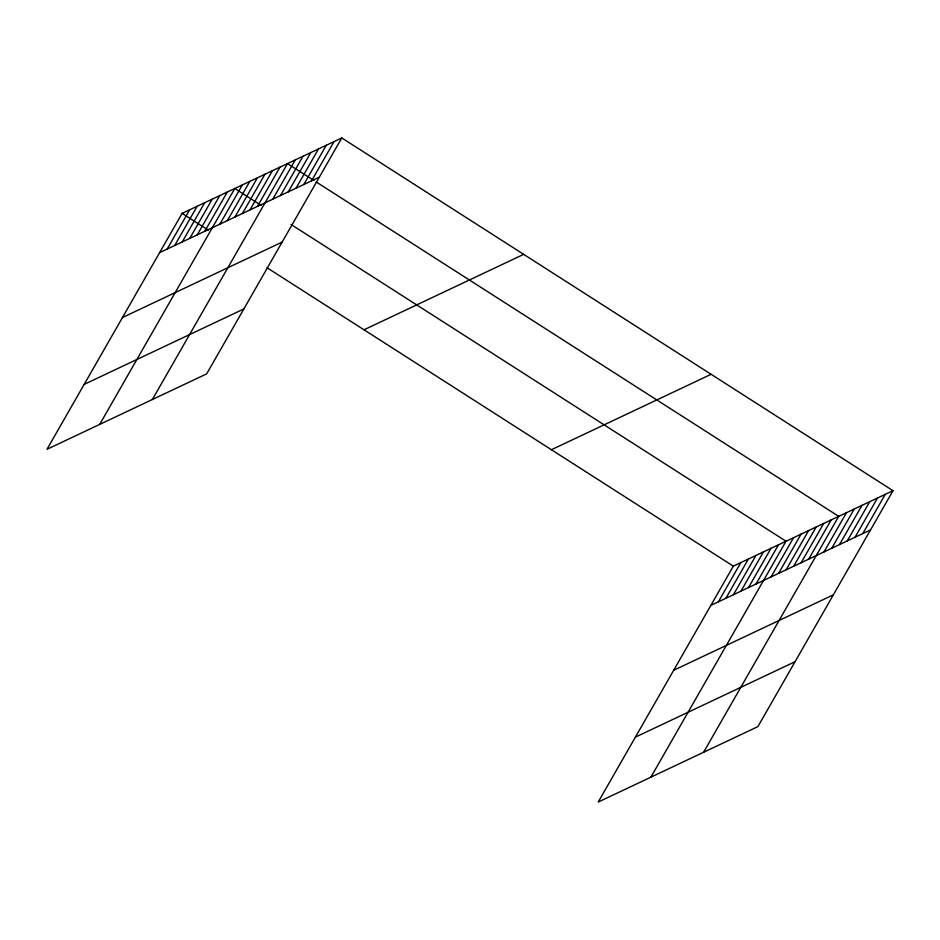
<?xml version="1.0" encoding="UTF-8"?>
<svg xmlns="http://www.w3.org/2000/svg" width="940" height="940" viewBox="0 0 940 940"><rect width="100%" height="100%" fill="white"/><g stroke="black" fill="none" stroke-linecap="round" stroke-linejoin="round"><path stroke-width="1.41" d="M341.784 137.945L182.113 213.38L47 449.297L206.671 373.862L341.784 137.945L893 490.704L757.887 726.62L598.216 802.055L733.329 566.139L893 490.704M167.167 249.053L189.633 209.832M174.699 245.505L197.165 206.271M182.231 241.944L204.697 202.711M189.751 238.384L212.217 199.162M197.283 234.836L219.749 195.602M204.814 231.275L227.28 192.042M99.699 424.398L234.8 188.493L261.132 205.343M219.866 224.167L242.332 184.933M227.386 220.606L249.852 181.373M234.918 217.046L257.384 177.825M242.45 213.498L264.916 174.264M249.97 209.937L272.436 170.704M257.501 206.377L279.967 167.155M152.386 399.512L287.499 163.595L313.819 180.445M272.788 199.162L295.254 159.929M280.543 195.496L303.009 156.263M288.298 191.831L310.764 152.597M296.053 188.165L318.519 148.943M303.808 184.499L326.274 145.277M311.563 180.844L334.029 141.611M718.383 601.811L740.849 562.578M725.915 598.251L748.381 559.03M733.435 594.703L755.913 555.47M740.967 591.143L763.433 551.909M748.499 587.582L770.965 548.361M756.019 584.034L778.485 544.801M650.903 777.157L786.016 541.24L291.048 224.484M771.082 576.913L793.548 537.692M778.602 573.365L801.068 534.131M786.134 569.805L808.6 530.571M793.666 566.244L816.132 527.023M801.186 562.696L823.652 523.462M808.717 559.136L831.183 519.902M703.602 752.27L838.715 516.354L316.216 181.972M824.004 551.921L846.47 512.688M831.759 548.255L854.225 509.022M839.514 544.589L861.98 505.356M847.269 540.923L869.735 501.69M855.024 537.257L877.49 498.036M862.779 533.591L885.245 494.37M159.647 252.613L319.318 177.178M122.47 317.52L282.141 242.085M84.177 384.389L243.848 308.954M364.015 329.787L523.686 254.352M551.428 449.731L711.098 374.296M710.863 605.372L870.534 529.937M673.686 670.279L833.357 594.832M635.381 737.148L795.064 661.713M182.113 213.38L208.433 230.23M267.078 267.759L733.329 566.139"/></g></svg>
